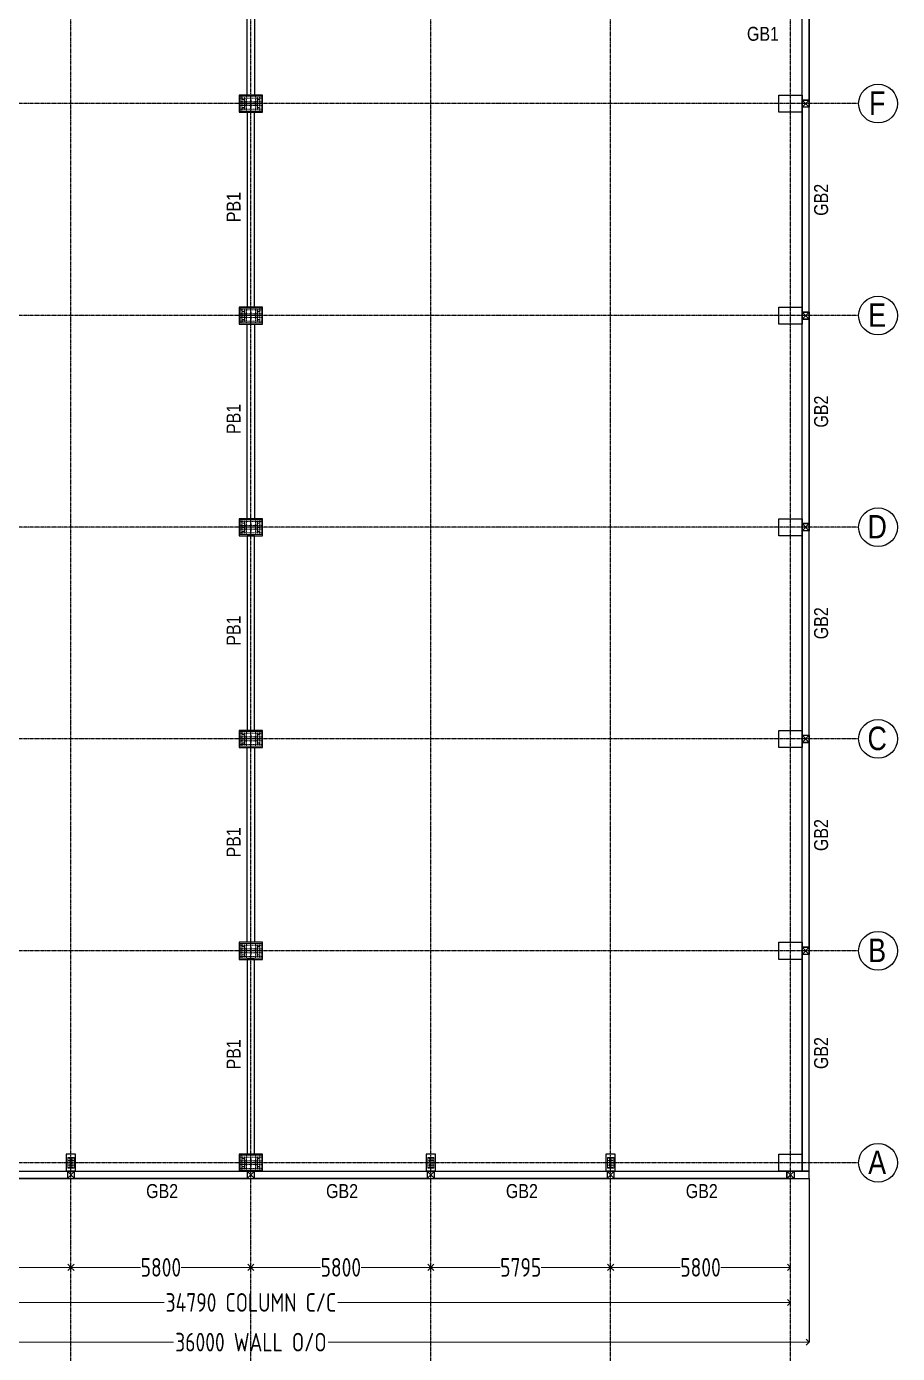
# Model space of a CAD drawing. Header units: millimetres. Extents: x 3470347 to 5996549, y -3470518 to 17149644.
# Drawn here: x 4726217 to 4754290, y 6795842 to 6838631 of the extents above; entities that cross this region are included whole.
import ezdxf

# ---------------------------------------------------------------- set-up
doc = ezdxf.new("R2010")
doc.units = ezdxf.units.MM
doc.header["$MEASUREMENT"] = 0
doc.header["$PDMODE"] = 35
doc.header["$PDSIZE"] = -5
doc.linetypes.add('CENTER', pattern=[50.8, 31.75, -6.35, 6.35, -6.35])
doc.linetypes.add('CENTER2', pattern=[1.125, 0.75, -0.125, 0.125, -0.125])
doc.layers.get('0').update_dxf_attribs({"linetype": 'CONTINUOUS', "lineweight": 25})
doc.layers.get('DEFPOINTS').update_dxf_attribs({"linetype": 'CONTINUOUS', "lineweight": 25})
doc.layers.add('PV_TEXT_ROMANS', color=7, linetype='CONTINUOUS', lineweight=0)
doc.layers.add('rDIMension', color=1, linetype='CONTINUOUS', lineweight=18)
for name, color, linetype in [('RC BEAM', 130, 'CONTINUOUS'), ('see level', 2, 'CONTINUOUS'), ('SnT-CENTER2', 8, 'CENTER')]:
    doc.layers.add(name, color=color, linetype=linetype)
doc.styles.add('DIM', font='geniso.shx', dxfattribs={"width": 0.85})
doc.styles.add('J.P', font='ARIALN.TTF')
doc.dimstyles.new('ST-100', dxfattribs={"dimscale": 100, "dimtxt": 7, "dimasz": 5, "dimexe": 0.18, "dimexo": 0.0625, "dimgap": 0.2, "dimtad": 0, "dimdec": 0, "dimzin": 0, "dimdsep": 46, "dimtxsty": 'DIM', "dimblk": 'OPEN90', "dimcen": 0.09, "dimclrd": 256, "dimclrt": 7, "dimadec": 0, "dimazin": 0, "dimtfac": 1, "dimtdec": 0, "dimtofl": 0, "dimtmove": 0, "dimatfit": 3, "dimldrblk": 'OPEN90', "dimfxl": 1, "dimtolj": 1, "dimtzin": 0, "dimlwd": -1, "dimarcsym": 0})

# ---------------------------------------------------------------- blocks, each defined once
blk = doc.blocks.new('BP22')
at = {"color": 4, "lineweight": 0}
for points in [[(2549481, -2957790), (2549421, -2957790), (2549421, -2957800), (2549481, -2957800)], [(2549481, -2957920), (2549421, -2957920), (2549421, -2957930), (2549481, -2957930)], [(2549482, -2957790), (2549482, -2957730), (2549492, -2957730), (2549492, -2957790)], [(2549686, -2957922), (2549686, -2957802), (2549696, -2957802), (2549696, -2957922)], [(2549686, -2957928), (2549686, -2958048), (2549696, -2958048), (2549696, -2957928)], [(2549900, -2957790), (2549900, -2957730), (2549890, -2957730), (2549890, -2957790)], [(2549901, -2957790), (2549961, -2957790), (2549961, -2957800), (2549901, -2957800)], [(2549901, -2957920), (2549961, -2957920), (2549961, -2957930), (2549901, -2957930)], [(2549481, -2958050), (2549421, -2958050), (2549421, -2958060), (2549481, -2958060)], [(2549482, -2958060), (2549482, -2958120), (2549492, -2958120), (2549492, -2958060)], [(2549900, -2958060), (2549900, -2958120), (2549890, -2958120), (2549890, -2958060)], [(2549901, -2958050), (2549961, -2958050), (2549961, -2958060), (2549901, -2958060)]]:
    blk.add_lwpolyline(points, close=True, dxfattribs=at)
at = {"color": 3, "lineweight": 0}
for points in [[(2549481, -2957790), (2549481, -2958060), (2549493, -2958060), (2549493, -2957790)], [(2549493, -2957922), (2549889, -2957922), (2549889, -2957928), (2549493, -2957928)], [(2549901, -2957790), (2549901, -2958060), (2549889, -2958060), (2549889, -2957790)]]:
    blk.add_lwpolyline(points, close=True, dxfattribs=at)
at = {"color": 2, "lineweight": 0}
for centre in [(2549401, -2957745), (2549401, -2957865), (2549401, -2957985), (2549546, -2957865), (2549546, -2957985), (2549836, -2957865), (2549836, -2957985), (2549981, -2957745), (2549981, -2957865), (2549981, -2957985), (2549401, -2958105), (2549981, -2958105)]:
    blk.add_circle(centre, 15, dxfattribs=at)
at = {"layer": 'see level', "color": 8, "linetype": 'CENTER2', "lineweight": 0, "ltscale": 0.1}
for p, q in [((2550041, -2957745), (2549341, -2957745)), ((2549341, -2957865), (2550041, -2957865)), ((2549341, -2957985), (2550041, -2957985)), ((2549401, -2957685), (2549401, -2958165)), ((2549546, -2957685), (2549546, -2958165)), ((2549691, -2957685), (2549691, -2958165)), ((2549836, -2957685), (2549836, -2958165)), ((2549981, -2958165), (2549981, -2957685)), ((2549341, -2958105), (2550041, -2958105))]:
    blk.add_line(p, q, dxfattribs=at)
at = {"layer": 'see level', "color": 1, "linetype": 'ByBlock', "lineweight": 0}
blk.add_lwpolyline([(2549341, -2957685), (2549341, -2958165), (2550041, -2958165), (2550041, -2957685)], close=True, dxfattribs=at)
blk = doc.blocks.new('_Open90')
at = {"color": 0, "linetype": 'ByBlock', "lineweight": -2}
for p, q in [((0, 0), (-1, 0)), ((-0.5, 0.5), (0, 0)), ((0, 0), (-0.5, -0.5))]:
    blk.add_line(p, q, dxfattribs=at)
blk = doc.blocks.new('*D1206')
at = {"layer": 'DEFPOINTS', "color": 0}
for p in [(2487350, -2986145), (2493145, -2986145), (2493145, -2986145)]:
    blk.add_point(p, dxfattribs=at)
at = {"layer": 'rDIMension', "color": 0, "lineweight": -2}
for p, q in [((2487350, -2986145), (2487350, -2986145)), ((2493145, -2986145), (2493145, -2986145))]:
    blk.add_line(p, q, dxfattribs=at)
at = {"layer": 'rDIMension'}
for p, q in [((2487550, -2986145), (2489589, -2986145)), ((2492945, -2986145), (2490906, -2986145))]:
    blk.add_line(p, q, dxfattribs=at)
at = {"layer": 'rDIMension', "xscale": 200, "yscale": 200, "zscale": 200, "rotation": 180}
blk.add_blockref('_Open90', (2487350, -2986145), dxfattribs=at)
at = {"layer": 'rDIMension', "xscale": 200, "yscale": 200, "zscale": 200}
blk.add_blockref('_Open90', (2493145, -2986145), dxfattribs=at)
at = {"layer": 'rDIMension', "color": 7, "insert": (2490248, -2986145), "char_height": 600, "attachment_point": 5, "style": 'DIM'}
blk.add_mtext('\\A1;5795', dxfattribs=at)
blk = doc.blocks.new('*D1207')
at = {"layer": 'DEFPOINTS', "color": 0}
for p in [(2493145, -2986145), (2498945, -2986145), (2498945, -2986145)]:
    blk.add_point(p, dxfattribs=at)
at = {"layer": 'rDIMension', "color": 0, "lineweight": -2}
for p, q in [((2493145, -2986145), (2493145, -2986145)), ((2498945, -2986145), (2498945, -2986145))]:
    blk.add_line(p, q, dxfattribs=at)
at = {"layer": 'rDIMension'}
for p, q in [((2493345, -2986145), (2495387, -2986145)), ((2498745, -2986145), (2496703, -2986145))]:
    blk.add_line(p, q, dxfattribs=at)
at = {"layer": 'rDIMension', "xscale": 200, "yscale": 200, "zscale": 200, "rotation": 180}
blk.add_blockref('_Open90', (2493145, -2986145), dxfattribs=at)
at = {"layer": 'rDIMension', "xscale": 200, "yscale": 200, "zscale": 200}
blk.add_blockref('_Open90', (2498945, -2986145), dxfattribs=at)
at = {"layer": 'rDIMension', "color": 7, "insert": (2496045, -2986145), "char_height": 600, "attachment_point": 5, "style": 'DIM'}
blk.add_mtext('\\A1;5800', dxfattribs=at)
blk = doc.blocks.new('*D1208')
at = {"layer": 'DEFPOINTS', "color": 0}
for p in [(2498945, -2986145), (2504745, -2986145), (2504745, -2986145)]:
    blk.add_point(p, dxfattribs=at)
at = {"layer": 'rDIMension', "color": 0, "lineweight": -2}
for p, q in [((2498945, -2986145), (2498945, -2986145)), ((2504745, -2986145), (2504745, -2986145))]:
    blk.add_line(p, q, dxfattribs=at)
at = {"layer": 'rDIMension'}
for p, q in [((2499145, -2986145), (2501187, -2986145)), ((2504545, -2986145), (2502503, -2986145))]:
    blk.add_line(p, q, dxfattribs=at)
at = {"layer": 'rDIMension', "xscale": 200, "yscale": 200, "zscale": 200, "rotation": 180}
blk.add_blockref('_Open90', (2498945, -2986145), dxfattribs=at)
at = {"layer": 'rDIMension', "xscale": 200, "yscale": 200, "zscale": 200}
blk.add_blockref('_Open90', (2504745, -2986145), dxfattribs=at)
at = {"layer": 'rDIMension', "color": 7, "insert": (2501845, -2986145), "char_height": 600, "attachment_point": 5, "style": 'DIM'}
blk.add_mtext('\\A1;5800', dxfattribs=at)
blk = doc.blocks.new('*D1209')
at = {"layer": 'DEFPOINTS', "color": 0}
for p in [(2504745, -2986145), (2510540, -2986145), (2510540, -2986145)]:
    blk.add_point(p, dxfattribs=at)
at = {"layer": 'rDIMension', "color": 0, "lineweight": -2}
for p, q in [((2504745, -2986145), (2504745, -2986145)), ((2510540, -2986145), (2510540, -2986145))]:
    blk.add_line(p, q, dxfattribs=at)
at = {"layer": 'rDIMension'}
for p, q in [((2504945, -2986145), (2506984, -2986145)), ((2510340, -2986145), (2508301, -2986145))]:
    blk.add_line(p, q, dxfattribs=at)
at = {"layer": 'rDIMension', "xscale": 200, "yscale": 200, "zscale": 200, "rotation": 180}
blk.add_blockref('_Open90', (2504745, -2986145), dxfattribs=at)
at = {"layer": 'rDIMension', "xscale": 200, "yscale": 200, "zscale": 200}
blk.add_blockref('_Open90', (2510540, -2986145), dxfattribs=at)
at = {"layer": 'rDIMension', "color": 7, "insert": (2507643, -2986145), "char_height": 600, "attachment_point": 5, "style": 'DIM'}
blk.add_mtext('\\A1;5795', dxfattribs=at)
blk = doc.blocks.new('*D1210')
at = {"layer": 'DEFPOINTS', "color": 0}
for p in [(2510540, -2986145), (2516340, -2986145), (2516340, -2986145)]:
    blk.add_point(p, dxfattribs=at)
at = {"layer": 'rDIMension', "color": 0, "lineweight": -2}
for p, q in [((2510540, -2986145), (2510540, -2986145)), ((2516340, -2986145), (2516340, -2986145))]:
    blk.add_line(p, q, dxfattribs=at)
at = {"layer": 'rDIMension'}
for p, q in [((2510740, -2986145), (2512782, -2986145)), ((2516140, -2986145), (2514098, -2986145))]:
    blk.add_line(p, q, dxfattribs=at)
at = {"layer": 'rDIMension', "xscale": 200, "yscale": 200, "zscale": 200, "rotation": 180}
blk.add_blockref('_Open90', (2510540, -2986145), dxfattribs=at)
at = {"layer": 'rDIMension', "xscale": 200, "yscale": 200, "zscale": 200}
blk.add_blockref('_Open90', (2516340, -2986145), dxfattribs=at)
at = {"layer": 'rDIMension', "color": 7, "insert": (2513440, -2986145), "char_height": 600, "attachment_point": 5, "style": 'DIM'}
blk.add_mtext('\\A1;5800', dxfattribs=at)
blk = doc.blocks.new('*D1211')
at = {"layer": 'DEFPOINTS', "color": 0}
for p in [(2481550, -2987276), (2516340, -2987276), (2516340, -2987276)]:
    blk.add_point(p, dxfattribs=at)
at = {"layer": 'rDIMension', "color": 0, "lineweight": -2}
for p, q in [((2481550, -2987276), (2481550, -2987276)), ((2516340, -2987276), (2516340, -2987276))]:
    blk.add_line(p, q, dxfattribs=at)
at = {"layer": 'rDIMension'}
for p, q in [((2481750, -2987276), (2496145, -2987276)), ((2516140, -2987276), (2501745, -2987276))]:
    blk.add_line(p, q, dxfattribs=at)
at = {"layer": 'rDIMension', "xscale": 200, "yscale": 200, "zscale": 200, "rotation": 180}
blk.add_blockref('_Open90', (2481550, -2987276), dxfattribs=at)
at = {"layer": 'rDIMension', "xscale": 200, "yscale": 200, "zscale": 200}
blk.add_blockref('_Open90', (2516340, -2987276), dxfattribs=at)
at = {"layer": 'rDIMension', "color": 7, "insert": (2498945, -2987276), "char_height": 600, "attachment_point": 5, "style": 'DIM'}
blk.add_mtext('\\A1;34790 COLUMN C/C', dxfattribs=at)
blk = doc.blocks.new('*D1212')
at = {"layer": 'DEFPOINTS', "color": 0}
for p in [(2480945, -2983277), (2516945, -2983277), (2516945, -2988557)]:
    blk.add_point(p, dxfattribs=at)
at = {"layer": 'rDIMension', "color": 0, "lineweight": -2}
for p, q in [((2480945, -2983277), (2480945, -2988557)), ((2516945, -2983277), (2516945, -2988557))]:
    blk.add_line(p, q, dxfattribs=at)
at = {"layer": 'rDIMension'}
for p, q in [((2481145, -2988557), (2496452, -2988557)), ((2516745, -2988557), (2501439, -2988557))]:
    blk.add_line(p, q, dxfattribs=at)
at = {"layer": 'rDIMension', "xscale": 200, "yscale": 200, "zscale": 200, "rotation": 180}
blk.add_blockref('_Open90', (2480945, -2988557), dxfattribs=at)
at = {"layer": 'rDIMension', "xscale": 200, "yscale": 200, "zscale": 200}
blk.add_blockref('_Open90', (2516945, -2988557), dxfattribs=at)
at = {"layer": 'rDIMension', "color": 7, "insert": (2498945, -2988557), "char_height": 600, "attachment_point": 5, "style": 'DIM'}
blk.add_mtext('\\A1;36000 WALL O/O', dxfattribs=at)
blk = doc.blocks.new('BP33')
at = {"color": 3, "lineweight": 0}
for points in [[(2537412, -2957452), (2537412, -2957602), (2537418, -2957602), (2537418, -2957452)], [(2537418, -2957525), (2537718, -2957525), (2537718, -2957530), (2537418, -2957530)], [(2537724, -2957452), (2537724, -2957602), (2537718, -2957602), (2537718, -2957452)]]:
    blk.add_lwpolyline(points, close=True, dxfattribs=at)
at = {"color": 4, "lineweight": 0}
for points in [[(2537564, -2957525), (2537564, -2957465), (2537572, -2957465), (2537572, -2957525)], [(2537564, -2957530), (2537564, -2957590), (2537572, -2957590), (2537572, -2957530)]]:
    blk.add_lwpolyline(points, close=True, dxfattribs=at)
at = {"color": 2, "lineweight": 0}
for centre in [(2537493, -2957487), (2537493, -2957567), (2537643, -2957487), (2537643, -2957567)]:
    blk.add_circle(centre, 10, dxfattribs=at)
at = {"layer": 'see level', "color": 8, "linetype": 'CENTER2', "lineweight": 0, "ltscale": 0.1}
for p, q in [((2537743, -2957487), (2537393, -2957487)), ((2537393, -2957567), (2537743, -2957567)), ((2537493, -2957427), (2537493, -2957627)), ((2537643, -2957427), (2537643, -2957627))]:
    blk.add_line(p, q, dxfattribs=at)
at = {"layer": 'see level', "color": 1, "linetype": 'ByBlock', "lineweight": 0}
blk.add_lwpolyline([(2537393, -2957427), (2537393, -2957627), (2537743, -2957627), (2537743, -2957427)], close=True, dxfattribs=at)
blk = doc.blocks.new('GB')
at = {"color": 8}
for points in [[(2480945, -2983276.8), (2516945, -2983276.8), (2516945, -2941276.8), (2480945, -2941276.8)], [(2480945, -2983276.8), (2516945, -2983276.8), (2516945, -2941276.8), (2480945, -2941276.8)], [(2481175, -2983046.8), (2516715, -2983046.8), (2516715, -2941506.8), (2481175, -2941506.8)]]:
    blk.add_lwpolyline(points, close=True, dxfattribs=at)
at = {"color": 6}
for points in [[(2516945, -2948731.8), (2516715, -2948731.8), (2516715, -2948501.8), (2516945, -2948501.8)], [(2516945, -2948731.8), (2516715, -2948731.8), (2516715, -2948501.8), (2516945, -2948501.8)], [(2516945, -2955566.8), (2516715, -2955566.8), (2516715, -2955336.8), (2516945, -2955336.8)], [(2516945, -2955566.8), (2516715, -2955566.8), (2516715, -2955336.8), (2516945, -2955336.8)], [(2516945, -2962391.8), (2516715, -2962391.8), (2516715, -2962161.8), (2516945, -2962161.8)], [(2516945, -2962391.8), (2516715, -2962391.8), (2516715, -2962161.8), (2516945, -2962161.8)], [(2516945, -2969216.8), (2516715, -2969216.8), (2516715, -2968986.8), (2516945, -2968986.8)], [(2516945, -2969216.8), (2516715, -2969216.8), (2516715, -2968986.8), (2516945, -2968986.8)], [(2516945, -2976051.8), (2516715, -2976051.8), (2516715, -2975821.8), (2516945, -2975821.8)], [(2516945, -2976051.8), (2516715, -2976051.8), (2516715, -2975821.8), (2516945, -2975821.8)], [(2493030, -2983276.8), (2493260, -2983276.8), (2493260, -2983046.8), (2493030, -2983046.8)], [(2498830, -2983276.8), (2499060, -2983276.8), (2499060, -2983046.8), (2498830, -2983046.8)], [(2504630, -2983276.8), (2504860, -2983276.8), (2504860, -2983046.8), (2504630, -2983046.8)], [(2510425, -2983276.8), (2510655, -2983276.8), (2510655, -2983046.8), (2510425, -2983046.8)], [(2516455, -2983276.8), (2516225, -2983276.8), (2516225, -2983046.8), (2516455, -2983046.8)]]:
    blk.add_lwpolyline(points, close=True, dxfattribs=at)
for points in [[(2516945, -2948501.8), (2516715, -2948731.8)], [(2516945, -2948731.8), (2516715, -2948501.8)], [(2516945, -2948501.8), (2516715, -2948731.8)], [(2516945, -2948731.8), (2516715, -2948501.8)], [(2516945, -2955336.8), (2516715, -2955566.8)], [(2516945, -2955566.8), (2516715, -2955336.8)], [(2516945, -2955336.8), (2516715, -2955566.8)], [(2516945, -2955566.8), (2516715, -2955336.8)], [(2516945, -2962161.8), (2516715, -2962391.8)], [(2516945, -2962391.8), (2516715, -2962161.8)], [(2516945, -2962161.8), (2516715, -2962391.8)], [(2516945, -2962391.8), (2516715, -2962161.8)], [(2516945, -2968986.8), (2516715, -2969216.8)], [(2516945, -2969216.8), (2516715, -2968986.8)], [(2516945, -2968986.8), (2516715, -2969216.8)], [(2516945, -2969216.8), (2516715, -2968986.8)], [(2516945, -2975821.8), (2516715, -2976051.8)], [(2516945, -2976051.8), (2516715, -2975821.8)], [(2516945, -2975821.8), (2516715, -2976051.8)], [(2516945, -2976051.8), (2516715, -2975821.8)], [(2493030, -2983046.8), (2493260, -2983276.8)], [(2493030, -2983276.8), (2493260, -2983046.8)], [(2498830, -2983046.8), (2499060, -2983276.8)], [(2498830, -2983276.8), (2499060, -2983046.8)], [(2504630, -2983046.8), (2504860, -2983276.8)], [(2504630, -2983276.8), (2504860, -2983046.8)], [(2510425, -2983046.8), (2510655, -2983276.8)], [(2510425, -2983276.8), (2510655, -2983046.8)], [(2516455, -2983046.8), (2516225, -2983276.8)], [(2516455, -2983276.8), (2516225, -2983046.8)]]:
    blk.add_lwpolyline(points, dxfattribs=at)
at = {"color": 1, "linetype": 'ByBlock'}
for centre in [(2519161.7, -2948616.8), (2519161.7, -2955451.8), (2519161.7, -2962276.8), (2519161.7, -2969101.8), (2519161.7, -2975936.8), (2519161.7, -2982771.8)]:
    blk.add_circle(centre, 625.1, dxfattribs=at)
at = {"layer": 'see level', "color": 5, "linetype": 'ByBlock'}
for points in [[(2499320, -2948341.8), (2498570, -2948341.8), (2498570, -2948891.8), (2499320, -2948891.8)], [(2515965, -2948341.8), (2516715, -2948341.8), (2516715, -2948891.8), (2515965, -2948891.8)], [(2499320, -2955176.8), (2498570, -2955176.8), (2498570, -2955726.8), (2499320, -2955726.8)], [(2515965, -2955176.8), (2516715, -2955176.8), (2516715, -2955726.8), (2515965, -2955726.8)], [(2499320, -2962001.8), (2498570, -2962001.8), (2498570, -2962551.8), (2499320, -2962551.8)], [(2515965, -2962001.8), (2516715, -2962001.8), (2516715, -2962551.8), (2515965, -2962551.8)], [(2499320, -2968826.8), (2498570, -2968826.8), (2498570, -2969376.8), (2499320, -2969376.8)], [(2515965, -2968826.8), (2516715, -2968826.8), (2516715, -2969376.8), (2515965, -2969376.8)], [(2499320, -2975661.8), (2498570, -2975661.8), (2498570, -2976211.8), (2499320, -2976211.8)], [(2515965, -2975661.8), (2516715, -2975661.8), (2516715, -2976211.8), (2515965, -2976211.8)], [(2493295, -2982496.8), (2492995, -2982496.8), (2492995, -2983046.8), (2493295, -2983046.8)], [(2499320, -2982496.8), (2498570, -2982496.8), (2498570, -2983046.8), (2499320, -2983046.8)], [(2504895, -2982496.8), (2504595, -2982496.8), (2504595, -2983046.8), (2504895, -2983046.8)], [(2510690, -2982496.8), (2510390, -2982496.8), (2510390, -2983046.8), (2510690, -2983046.8)], [(2515965, -2982496.8), (2516715, -2982496.8), (2516715, -2983046.8), (2515965, -2983046.8)]]:
    blk.add_lwpolyline(points, close=True, dxfattribs=at)
at = {"layer": 'SnT-CENTER2', "color": 8, "ltscale": 0.9}
for p, q in [((2493145, -2990231.3), (2493145, -2938615.5)), ((2498945, -2990231.3), (2498945, -2938615.5)), ((2504745, -2990231.3), (2504745, -2938615.5)), ((2510540, -2990231.3), (2510540, -2938615.5)), ((2516340, -2990231.3), (2516340, -2938615.5)), ((2518536.6, -2948616.8), (2467096.1, -2948616.8)), ((2518536.6, -2955451.8), (2467096.1, -2955451.8)), ((2518536.6, -2962276.8), (2467096.1, -2962276.8)), ((2518536.6, -2969101.8), (2467096.1, -2969101.8)), ((2518536.6, -2975936.8), (2467096.1, -2975936.8)), ((2518536.6, -2982771.8), (2467096.1, -2982771.8))]:
    blk.add_line(p, q, dxfattribs=at)
at = {"color": 3}
for p in [(-50746.2, 9308.7), (-50746.2, 2473.7), (-50746.2, -4351.3), (-50746.2, -11176.3), (-50746.2, -18011.3), (-50746.2, -24846.3)]:
    blk.add_blockref('BP22', p, dxfattribs=at)
at = {"color": 3, "rotation": 270}
for p in [(5450672.1, -445204.2), (5462272.1, -445204.2), (5468067.1, -445204.2)]:
    blk.add_blockref('BP33', p, dxfattribs=at)
at = {"layer": 'PV_TEXT_ROMANS', "char_height": 756, "width": 1565.578, "attachment_point": 3, "style": 'J.P'}
for s, insert in [('\\pxqc;F', (2519916.2, -2948223.6)), ('\\pxqc;E', (2519916.2, -2955058.6)), ('\\pxqc;D', (2519916.2, -2961883.6)), ('\\pxqc;C', (2519916.2, -2968708.6)), ('\\pxqc;B', (2519916.2, -2975543.6)), ('\\pxqc;A', (2519916.2, -2982378.6))]:
    blk.add_mtext(s, dxfattribs=dict(at, insert=insert))
at = {"layer": 'rDIMension', "color": 1}
for base, p1, p2, text, picture, middle in [((2516945, -2988557), (2480945, -2983276.8), (2516945, -2983276.8), '<> WALL O/O', '*D1212', (2498945, -2988557)), ((2516340, -2987276.4), (2481550, -2987276.4), (2516340, -2987276.4), '<> COLUMN C/C', '*D1211', (2498945, -2987276.4))]:
    dim = blk.add_linear_dim(base=base, p1=p1, p2=p2, text=text, dimstyle='ST-100', override={"dimtxt": 6, "dimexe": 0, "dimexo": 0, "dimblk": 'Open90', "dimtmove": 1, "dimfxl": 1.25, "dimtfillclr": 256, "dimarcsym": 2}, dxfattribs=at)
    dim.commit()
    dim.dimension.update_dxf_attribs({"geometry": picture, "text_midpoint": middle})
for base, p1, p2, picture, middle in [((2493145, -2986145.4), (2487350, -2986145.4), (2493145, -2986145.4), '*D1206', (2490247.5, -2986145.4)), ((2498945, -2986145.4), (2493145, -2986145.4), (2498945, -2986145.4), '*D1207', (2496045, -2986145.4)), ((2504745, -2986145.4), (2498945, -2986145.4), (2504745, -2986145.4), '*D1208', (2501845, -2986145.4)), ((2510540, -2986145.4), (2504745, -2986145.4), (2510540, -2986145.4), '*D1209', (2507642.5, -2986145.4)), ((2516340, -2986145.4), (2510540, -2986145.4), (2516340, -2986145.4), '*D1210', (2513440, -2986145.4))]:
    dim = blk.add_linear_dim(base=base, p1=p1, p2=p2, dimstyle='ST-100', override={"dimtxt": 6, "dimexe": 0, "dimexo": 0, "dimblk": 'Open90', "dimtmove": 1, "dimfxl": 1.25, "dimtfillclr": 256, "dimarcsym": 2}, dxfattribs=at)
    dim.commit()
    dim.dimension.update_dxf_attribs({"geometry": picture, "text_midpoint": middle})

msp = doc.modelspace()

# ---------------------------------------------------------------- linework, layer by layer
at = {"layer": 'RC BEAM', "color": 3, "elevation": 0}
for points in [[(4751217.81, 6843255.86), (4751447.81, 6843255.86), (4751447.81, 6836260.86), (4751217.81, 6836260.86)], [(4733332.81, 6842705.86), (4733562.81, 6842705.86), (4733562.81, 6836420.86), (4733332.81, 6836420.86)], [(4751447.81, 6836030.86), (4751217.81, 6836030.86), (4751217.81, 6829425.86), (4751447.81, 6829425.86)], [(4733562.81, 6835870.86), (4733332.81, 6835870.86), (4733332.81, 6829585.86), (4733562.81, 6829585.86)], [(4751217.81, 6829195.86), (4751447.81, 6829195.86), (4751447.81, 6822600.86), (4751217.81, 6822600.86)], [(4733332.81, 6829035.86), (4733562.81, 6829035.86), (4733562.81, 6822760.86), (4733332.81, 6822760.86)], [(4751447.81, 6822370.86), (4751217.81, 6822370.86), (4751217.81, 6815775.86), (4751447.81, 6815775.86)], [(4733562.81, 6822210.86), (4733332.81, 6822210.86), (4733332.81, 6815935.86), (4733562.81, 6815935.86)], [(4751217.81, 6815545.86), (4751447.81, 6815545.86), (4751447.81, 6808940.86), (4751217.81, 6808940.86)], [(4733332.81, 6815385.86), (4733562.81, 6815385.86), (4733562.81, 6809100.86), (4733332.81, 6809100.86)], [(4751447.81, 6808710.86), (4751217.81, 6808710.86), (4751217.81, 6801715.86), (4751447.81, 6801715.86)], [(4733562.81, 6808550.86), (4733332.81, 6808550.86), (4733332.81, 6802265.86), (4733562.81, 6802265.86)], [(4727532.81, 6801485.86), (4721967.81, 6801485.86), (4721967.81, 6801715.86), (4727532.81, 6801715.86)], [(4733332.81, 6801485.86), (4727762.81, 6801485.86), (4727762.81, 6801715.86), (4733332.81, 6801715.86)], [(4739132.81, 6801485.86), (4733562.81, 6801485.86), (4733562.81, 6801715.86), (4739132.81, 6801715.86)], [(4744927.81, 6801485.86), (4739362.81, 6801485.86), (4739362.81, 6801715.86), (4744927.81, 6801715.86)], [(4750727.81, 6801485.86), (4745157.81, 6801485.86), (4745157.81, 6801715.86), (4750727.81, 6801715.86)], [(4751447.81, 6801715.86), (4750957.81, 6801715.86), (4750957.81, 6801485.86), (4751447.81, 6801485.86)]]:
    msp.add_lwpolyline(points, close=True, dxfattribs=at)

# ---------------------------------------------------------------- block references
at = {"color": 3}
msp.add_blockref('GB', (2234502.78, 9784762.62, 0), dxfattribs=at)

# ---------------------------------------------------------------- texts
at = {"layer": 'PV_TEXT_ROMANS', "char_height": 450, "width": 2396.759, "attachment_point": 1, "style": 'J.P'}
for s, insert in [('\\pxqc;GB1', (4748755.48, 6838621.21, 0)), ('\\pxqc;GB2', (4729388.55, 6801303.7)), ('\\pxqc;GB2', (4735188.55, 6801303.7)), ('\\pxqc;GB2', (4740986.05, 6801303.7)), ('\\pxqc;GB2', (4746783.55, 6801303.7))]:
    msp.add_mtext(s, dxfattribs=dict(at, insert=insert))
at = {"layer": 'PV_TEXT_ROMANS', "char_height": 450, "width": 2396.759, "attachment_point": 1, "rotation": 90, "style": 'J.P'}
for s, insert in [('\\pxqc;GB2', (4751603.41, 6831844.37)), ('\\pxqc;PB1', (4732664.82, 6831610.38)), ('\\pxqc;GB2', (4751603.41, 6825014.37)), ('\\pxqc;PB1', (4732664.82, 6824780.38)), ('\\pxqc;GB2', (4751603.41, 6818189.37)), ('\\pxqc;PB1', (4732664.82, 6817955.38)), ('\\pxqc;GB2', (4751603.41, 6811359.37)), ('\\pxqc;PB1', (4732664.82, 6811125.38)), ('\\pxqc;PB1', (4732664.82, 6804290.38)), ('\\pxqc;GB2', (4751603.41, 6804329.37))]:
    msp.add_mtext(s, dxfattribs=dict(at, insert=insert))

doc.saveas('drawing.dxf')
